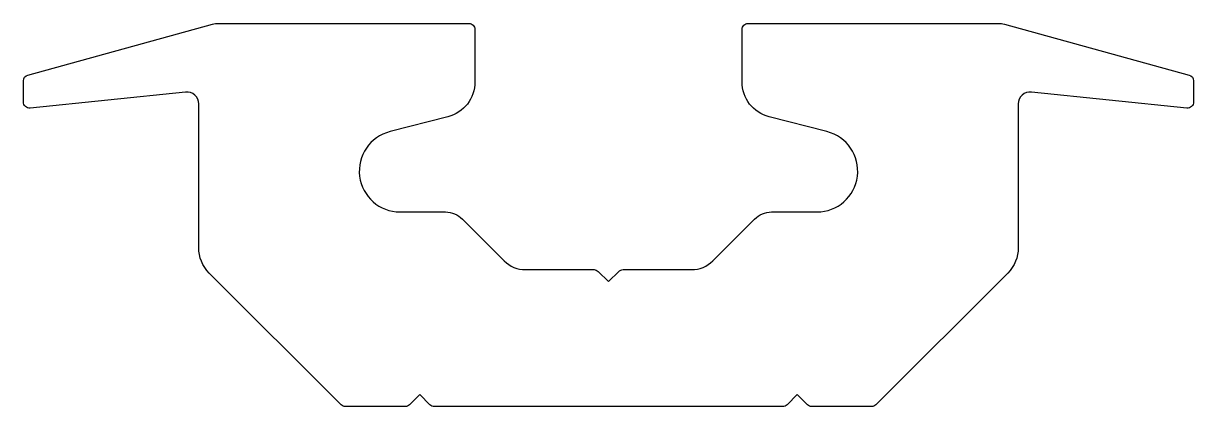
# Model space of a CAD drawing. Extents: x 254.9 to 303.6, y 306.8 to 322.8.
import ezdxf

# ---------------------------------------------------------------- set-up
doc = ezdxf.new("R2010")
doc.units = 0
doc.layers.get('0').update_dxf_attribs({"linetype": 'CONTINUOUS'})

msp = doc.modelspace()

# ---------------------------------------------------------------- linework, layer by layer
at = {"color": 0}
msp.add_lwpolyline([(268.123, 306.881), (262.636, 312.368, -0.198912), (262.196, 313.429), (262.196, 319.404, 0.444528), (261.645, 319.901), (255.172, 319.236, -0.444528), (254.896, 319.485), (254.896, 320.367, -0.337624), (255.08, 320.608), (262.766, 322.722, -0.067192), (263.031, 322.758), (273.446, 322.758, -0.414214), (273.696, 322.508), (273.696, 320.323, -0.342753), (272.567, 318.869), (270.16, 318.255, 0.882218), (270.581, 314.908), (272.466, 314.908, -0.198912), (273.174, 314.615), (274.915, 312.874, 0.198912), (275.798, 312.508), (278.653, 312.508, -0.198912), (278.829, 312.434), (279.256, 312.008), (279.683, 312.434, -0.198912), (279.86, 312.508), (282.714, 312.508, 0.198912), (283.598, 312.874), (285.339, 314.615, -0.198912), (286.046, 314.908), (287.932, 314.908, 0.882218), (288.352, 318.255), (285.945, 318.869, -0.342753), (284.816, 320.323), (284.816, 322.508, -0.414214), (285.066, 322.758), (295.481, 322.758, -0.067192), (295.746, 322.722), (303.433, 320.608, -0.337624), (303.616, 320.367), (303.616, 319.485, -0.444528), (303.341, 319.236), (296.867, 319.901, 0.444528), (296.316, 319.404), (296.316, 313.429, -0.198912), (295.877, 312.368), (290.389, 306.881, -0.198912), (290.213, 306.808), (287.72, 306.808, -0.198912), (287.543, 306.881), (287.116, 307.308), (286.689, 306.881, -0.198912), (286.513, 306.808), (279.256, 306.808), (272, 306.808, -0.198912), (271.823, 306.881), (271.396, 307.308), (270.969, 306.881, -0.198912), (270.793, 306.808), (268.3, 306.808, -0.198912)], format="xyb", close=True, dxfattribs=at)

doc.saveas('drawing.dxf')
